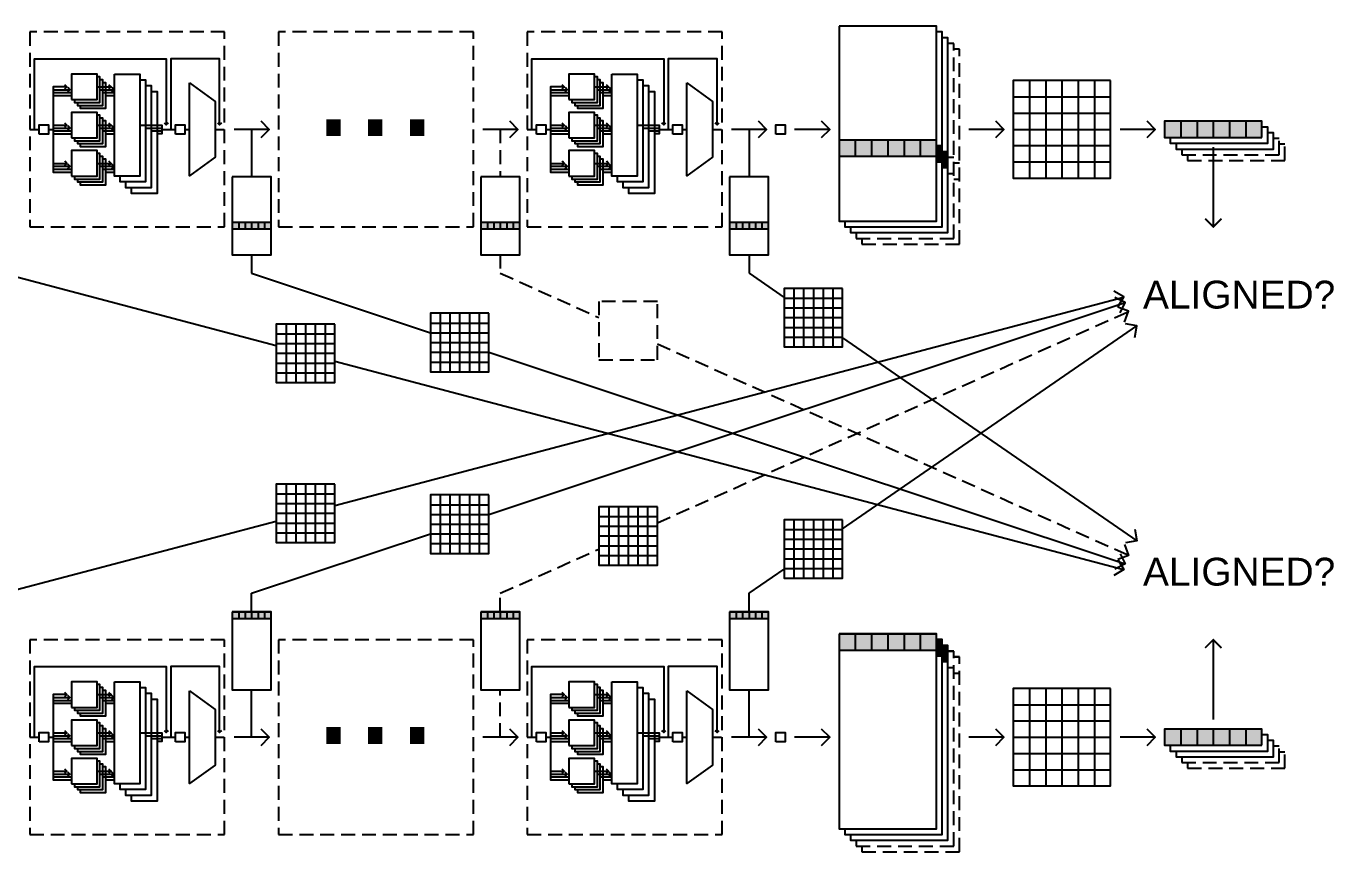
# Model space of a CAD drawing. Header units: inches. Extents: x 50 to 815, y -47 to 438.
# Drawn here: x 294.5 to 435.5, y 191.2 to 280.2 of the extents above; entities that cross this region are included whole.
import ezdxf

# ---------------------------------------------------------------- set-up
doc = ezdxf.new("R2010")
doc.units = ezdxf.units.IN
doc.header["$MEASUREMENT"] = 0
doc.linetypes.add('DASHED', pattern=[0.75, 0.5, -0.25])
for name, color, linetype in [('general_borders', 7, 'Continuous'), ('image_borders', 24, 'Continuous'), ('image_fill', 21, 'Continuous'), ('text', 252, 'Continuous'), ('text_borders', 204, 'Continuous'), ('text_fill', 211, 'Continuous')]:
    doc.layers.add(name, color=color, linetype=linetype)
doc.styles.get("Standard").update_dxf_attribs({"font": 'arial.ttf'})

msp = doc.modelspace()

# ---------------------------------------------------------------- hatches: boundary and pattern name
at = {"layer": 'image_fill', "transparency": 33554483}
h = msp.add_hatch(color=256, dxfattribs=at)
h.dxf.hatch_style = 1
h.paths.add_polyline_path([(317.42, 217.08), (316.72, 217.08), (316.72, 216.38), (317.42, 216.38)])
h.paths.add_polyline_path([(318.12, 217.08), (317.42, 217.08), (317.42, 216.38), (318.12, 216.38)])
h.paths.add_polyline_path([(318.82, 217.08), (318.12, 217.08), (318.12, 216.38), (318.82, 216.38)])
h.paths.add_polyline_path([(319.52, 217.08), (318.82, 217.08), (318.82, 216.38), (319.52, 216.38)])
h.paths.add_polyline_path([(320.22, 217.08), (319.52, 217.08), (319.52, 216.38), (320.22, 216.38)])
h.paths.add_polyline_path([(320.92, 217.08), (320.22, 217.08), (320.22, 216.38), (320.92, 216.38)])
h = msp.add_hatch(color=256, dxfattribs=at)
h.dxf.hatch_style = 1
h.paths.add_polyline_path([(344.23, 217.08), (343.53, 217.08), (343.53, 216.38), (344.23, 216.38)])
h.paths.add_polyline_path([(344.93, 217.08), (344.23, 217.08), (344.23, 216.38), (344.93, 216.38)])
h.paths.add_polyline_path([(345.63, 217.08), (344.93, 217.08), (344.93, 216.38), (345.63, 216.38)])
h.paths.add_polyline_path([(346.33, 217.08), (345.63, 217.08), (345.63, 216.38), (346.33, 216.38)])
h.paths.add_polyline_path([(347.03, 217.08), (346.33, 217.08), (346.33, 216.38), (347.03, 216.38)])
h.paths.add_polyline_path([(347.73, 217.08), (347.03, 217.08), (347.03, 216.38), (347.73, 216.38)])
h = msp.add_hatch(color=256, dxfattribs=at)
h.dxf.hatch_style = 1
h.paths.add_polyline_path([(371.04, 217.08), (370.34, 217.08), (370.34, 216.38), (371.04, 216.38)])
h.paths.add_polyline_path([(371.74, 217.08), (371.04, 217.08), (371.04, 216.38), (371.74, 216.38)])
h.paths.add_polyline_path([(372.44, 217.08), (371.74, 217.08), (371.74, 216.38), (372.44, 216.38)])
h.paths.add_polyline_path([(373.14, 217.08), (372.44, 217.08), (372.44, 216.38), (373.14, 216.38)])
h.paths.add_polyline_path([(373.84, 217.08), (373.14, 217.08), (373.14, 216.38), (373.84, 216.38)])
h.paths.add_polyline_path([(374.54, 217.08), (373.84, 217.08), (373.84, 216.38), (374.54, 216.38)])
h = msp.add_hatch(color=256, dxfattribs=at)
h.dxf.hatch_style = 1
h.paths.add_polyline_path([(383.9, 214.71), (382.15, 214.71), (382.15, 212.96), (383.9, 212.96)])
h.paths.add_polyline_path([(385.65, 214.71), (383.9, 214.71), (383.9, 212.96), (385.65, 212.96)])
h.paths.add_polyline_path([(387.4, 214.71), (385.65, 214.71), (385.65, 212.96), (387.4, 212.96)])
h.paths.add_polyline_path([(389.15, 214.71), (387.4, 214.71), (387.4, 212.96), (389.15, 212.96)])
h.paths.add_polyline_path([(390.9, 214.71), (389.15, 214.71), (389.15, 212.96), (390.9, 212.96)])
h.paths.add_polyline_path([(392.65, 214.71), (390.9, 214.71), (390.9, 212.96), (392.65, 212.96)])
h = msp.add_hatch(color=256, dxfattribs=at)
h.dxf.hatch_style = 1
h.paths.add_polyline_path([(393.27, 214.09), (392.65, 214.09), (392.65, 212.34), (393.27, 212.34)])
h = msp.add_hatch(color=256, dxfattribs=at)
h.dxf.hatch_style = 1
h.paths.add_polyline_path([(393.89, 213.47), (393.27, 213.47), (393.27, 211.72), (393.89, 211.72)])
h = msp.add_hatch(color=256, dxfattribs=at)
h.dxf.hatch_style = 1
h.paths.add_polyline_path([(418.99, 204.46), (417.24, 204.46), (417.24, 202.71), (418.99, 202.71)])
h.paths.add_polyline_path([(420.74, 204.46), (418.99, 204.46), (418.99, 202.71), (420.74, 202.71)])
h.paths.add_polyline_path([(422.49, 204.46), (420.74, 204.46), (420.74, 202.71), (422.49, 202.71)])
h.paths.add_polyline_path([(424.24, 204.46), (422.49, 204.46), (422.49, 202.71), (424.24, 202.71)])
h.paths.add_polyline_path([(425.99, 204.46), (424.24, 204.46), (424.24, 202.71), (425.99, 202.71)])
h.paths.add_polyline_path([(427.74, 204.46), (425.99, 204.46), (425.99, 202.71), (427.74, 202.71)])
at = {"layer": 'text_fill', "transparency": 33554483}
h = msp.add_hatch(color=256, dxfattribs=at)
h.dxf.hatch_style = 1
h.paths.add_polyline_path([(418.99, 269.93), (417.24, 269.93), (417.24, 268.18), (418.99, 268.18)])
h.paths.add_polyline_path([(420.74, 269.93), (418.99, 269.93), (418.99, 268.18), (420.74, 268.18)])
h.paths.add_polyline_path([(422.49, 269.93), (420.74, 269.93), (420.74, 268.18), (422.49, 268.18)])
h.paths.add_polyline_path([(424.24, 269.93), (422.49, 269.93), (422.49, 268.18), (424.24, 268.18)])
h.paths.add_polyline_path([(425.99, 269.93), (424.24, 269.93), (424.24, 268.18), (425.99, 268.18)])
h.paths.add_polyline_path([(427.74, 269.93), (425.99, 269.93), (425.99, 268.18), (427.74, 268.18)])
h = msp.add_hatch(color=256, dxfattribs=at)
h.dxf.hatch_style = 1
h.paths.add_polyline_path([(383.9, 267.93), (382.15, 267.93), (382.15, 266.18), (383.9, 266.18)])
h.paths.add_polyline_path([(385.65, 267.93), (383.9, 267.93), (383.9, 266.18), (385.65, 266.18)])
h.paths.add_polyline_path([(387.4, 267.93), (385.65, 267.93), (385.65, 266.18), (387.4, 266.18)])
h.paths.add_polyline_path([(389.15, 267.93), (387.4, 267.93), (387.4, 266.18), (389.15, 266.18)])
h.paths.add_polyline_path([(390.9, 267.93), (389.15, 267.93), (389.15, 266.18), (390.9, 266.18)])
h.paths.add_polyline_path([(392.65, 267.93), (390.9, 267.93), (390.9, 266.18), (392.65, 266.18)])
h = msp.add_hatch(color=256, dxfattribs=at)
h.dxf.hatch_style = 1
h.paths.add_polyline_path([(393.27, 267.31), (392.65, 267.31), (392.65, 265.56), (393.27, 265.56)])
h = msp.add_hatch(color=256, dxfattribs=at)
h.dxf.hatch_style = 1
h.paths.add_polyline_path([(393.89, 266.69), (393.27, 266.69), (393.27, 264.94), (393.89, 264.94)])
h = msp.add_hatch(color=256, dxfattribs=at)
h.dxf.hatch_style = 1
h.paths.add_polyline_path([(317.42, 259.06), (316.72, 259.06), (316.72, 258.36), (317.42, 258.36)])
h.paths.add_polyline_path([(318.12, 259.06), (317.42, 259.06), (317.42, 258.36), (318.12, 258.36)])
h.paths.add_polyline_path([(318.82, 259.06), (318.12, 259.06), (318.12, 258.36), (318.82, 258.36)])
h.paths.add_polyline_path([(319.52, 259.06), (318.82, 259.06), (318.82, 258.36), (319.52, 258.36)])
h.paths.add_polyline_path([(320.22, 259.06), (319.52, 259.06), (319.52, 258.36), (320.22, 258.36)])
h.paths.add_polyline_path([(320.92, 259.06), (320.22, 259.06), (320.22, 258.36), (320.92, 258.36)])
h = msp.add_hatch(color=256, dxfattribs=at)
h.dxf.hatch_style = 1
h.paths.add_polyline_path([(344.23, 259.06), (343.53, 259.06), (343.53, 258.36), (344.23, 258.36)])
h.paths.add_polyline_path([(344.93, 259.06), (344.23, 259.06), (344.23, 258.36), (344.93, 258.36)])
h.paths.add_polyline_path([(345.63, 259.06), (344.93, 259.06), (344.93, 258.36), (345.63, 258.36)])
h.paths.add_polyline_path([(346.33, 259.06), (345.63, 259.06), (345.63, 258.36), (346.33, 258.36)])
h.paths.add_polyline_path([(347.03, 259.06), (346.33, 259.06), (346.33, 258.36), (347.03, 258.36)])
h.paths.add_polyline_path([(347.73, 259.06), (347.03, 259.06), (347.03, 258.36), (347.73, 258.36)])
h = msp.add_hatch(color=256, dxfattribs=at)
h.dxf.hatch_style = 1
h.paths.add_polyline_path([(371.04, 259.06), (370.34, 259.06), (370.34, 258.36), (371.04, 258.36)])
h.paths.add_polyline_path([(371.74, 259.06), (371.04, 259.06), (371.04, 258.36), (371.74, 258.36)])
h.paths.add_polyline_path([(372.44, 259.06), (371.74, 259.06), (371.74, 258.36), (372.44, 258.36)])
h.paths.add_polyline_path([(373.14, 259.06), (372.44, 259.06), (372.44, 258.36), (373.14, 258.36)])
h.paths.add_polyline_path([(373.84, 259.06), (373.14, 259.06), (373.14, 258.36), (373.84, 258.36)])
h.paths.add_polyline_path([(374.54, 259.06), (373.84, 259.06), (373.84, 258.36), (374.54, 258.36)])

# ---------------------------------------------------------------- linework, layer by layer
at = {"layer": 'general_borders'}
for points in [[(319.84, 268.17), (320.72, 269.06), (319.84, 269.94)], [(346.65, 268.17), (347.53, 269.06), (346.65, 269.94)], [(373.46, 268.17), (374.34, 269.06), (373.46, 269.94)], [(380.27, 268.17), (381.15, 269.06), (380.27, 269.94)], [(399.05, 268.17), (399.93, 269.06), (399.05, 269.94)], [(415.36, 268.17), (416.24, 269.06), (415.36, 269.94)], [(320.72, 269.06), (316.92, 269.06)], [(347.53, 269.06), (343.73, 269.06)], [(374.34, 269.06), (370.54, 269.06)], [(381.15, 269.06), (377.35, 269.06)], [(399.93, 269.06), (396.13, 269.06)], [(416.24, 269.06), (412.44, 269.06)], [(319.84, 202.7), (320.72, 203.58), (319.84, 204.46)], [(346.65, 202.7), (347.53, 203.58), (346.65, 204.46)], [(373.46, 202.7), (374.34, 203.58), (373.46, 204.46)], [(380.27, 202.7), (381.15, 203.58), (380.27, 204.46)], [(399.05, 202.7), (399.93, 203.58), (399.05, 204.46)], [(415.36, 202.7), (416.24, 203.58), (415.36, 204.46)], [(320.72, 203.58), (316.92, 203.58)], [(347.53, 203.58), (343.73, 203.58)], [(374.34, 203.58), (370.54, 203.58)], [(381.15, 203.58), (377.35, 203.58)], [(399.93, 203.58), (396.13, 203.58)], [(416.24, 203.58), (412.44, 203.58)]]:
    msp.add_lwpolyline(points, dxfattribs=at)
at = {"layer": 'image_borders', "ltscale": 3}
for points in [[(327.78, 228.53), (412.83, 251)], [(412.21, 249.93), (412.84, 251.01), (411.76, 251.64)], [(412.45, 249.28), (413, 250.4), (411.89, 250.96)], [(344.39, 227.58), (413, 250.4)], [(412.93, 248.29), (413.37, 249.46), (412.2, 249.91)], [(382.53, 226.03), (414.26, 247.88)], [(414.03, 246.65), (414.26, 247.88), (413.03, 248.11)], [(292.01, 219.08), (321.48, 226.87)], [(318.82, 219.08), (338.09, 225.49)], [(372.44, 219.08), (376.23, 221.69)], [(318.82, 217.08), (318.82, 219.08)], [(372.44, 217.08), (372.44, 219.08)], [(316.72, 217.08), (320.92, 217.08)], [(316.72, 216.38), (320.92, 216.38)], [(343.53, 217.08), (347.73, 217.08)], [(343.53, 216.38), (347.73, 216.38)], [(370.34, 217.08), (374.54, 217.08)], [(370.34, 216.38), (374.54, 216.38)], [(382.15, 214.71), (392.65, 214.71)], [(382.15, 212.96), (392.65, 212.96)], [(382.77, 193.71), (382.77, 193.09), (393.27, 193.09), (393.27, 214.09), (392.65, 214.09)], [(383.39, 193.09), (383.39, 192.47), (393.89, 192.47), (393.89, 213.47), (393.27, 213.47)], [(392.65, 214.09), (393.27, 214.09)], [(393.27, 213.47), (393.89, 213.47)], [(392.65, 212.34), (393.27, 212.34)], [(393.27, 211.72), (393.89, 211.72)], [(393.89, 212.85), (394.51, 212.85)], [(394.51, 212.23), (395.12, 212.23)], [(295.41, 203.58), (295.41, 211.2), (308.62, 211.2), (309.62, 211.2), (309.62, 204.08)], [(315.37, 204.08), (315.37, 211.2), (310.12, 211.2), (310.12, 203.58)], [(349.03, 203.58), (349.03, 211.2), (362.24, 211.2), (363.24, 211.2), (363.24, 204.08)], [(368.99, 204.08), (368.99, 211.2), (363.74, 211.2), (363.74, 203.58)], [(393.89, 211.1), (394.51, 211.1)], [(394.51, 210.48), (395.12, 210.48)], [(299.72, 206.79), (299.72, 206.49), (302.47, 206.49), (302.47, 209.24), (302.16, 209.24)], [(300.03, 206.49), (300.03, 206.18), (302.78, 206.18), (302.78, 208.93), (302.47, 208.93)], [(306.77, 208.93), (307.38, 208.93), (307.38, 197.93), (304.63, 197.93), (304.63, 198.54)], [(318.82, 203.58), (318.82, 208.68)], [(353.34, 206.79), (353.34, 206.49), (356.09, 206.49), (356.09, 209.24), (355.78, 209.24)], [(353.65, 206.49), (353.65, 206.18), (356.4, 206.18), (356.4, 208.93), (356.09, 208.93)], [(360.39, 208.93), (361, 208.93), (361, 197.93), (358.25, 197.93), (358.25, 198.54)], [(372.44, 203.58), (372.44, 208.68)], [(298.91, 208.17), (297.41, 208.17), (297.41, 198.99), (299.41, 198.99)], [(297.41, 207.86), (299.22, 207.86)], [(297.41, 207.55), (299.41, 207.55)], [(298.69, 207.95), (298.91, 208.17), (298.69, 208.39)], [(299, 207.64), (299.22, 207.86), (299, 208.08)], [(300.34, 206.18), (300.34, 205.87), (303.09, 205.87), (303.09, 208.62), (302.78, 208.62)], [(302.16, 208.17), (303.66, 208.17)], [(302.47, 207.86), (303.97, 207.86)], [(302.78, 207.55), (304.02, 207.55)], [(303.44, 207.95), (303.66, 208.17), (303.44, 208.39)], [(303.75, 207.64), (303.97, 207.86), (303.75, 208.08)], [(307.38, 208.31), (308, 208.31), (308, 197.31), (305.25, 197.31), (305.25, 197.93)], [(308, 207.69), (308.62, 207.69), (308.62, 196.69), (305.87, 196.69), (305.87, 197.31)], [(352.53, 208.17), (351.03, 208.17), (351.03, 198.99), (353.03, 198.99)], [(351.03, 207.86), (352.84, 207.86)], [(351.03, 207.55), (353.03, 207.55)], [(352.31, 207.95), (352.53, 208.17), (352.31, 208.39)], [(352.62, 207.64), (352.84, 207.86), (352.62, 208.08)], [(353.96, 206.18), (353.96, 205.87), (356.71, 205.87), (356.71, 208.62), (356.4, 208.62)], [(355.78, 208.17), (357.28, 208.17)], [(356.09, 207.86), (357.59, 207.86)], [(356.4, 207.55), (357.64, 207.55)], [(357.06, 207.95), (357.28, 208.17), (357.06, 208.39)], [(357.37, 207.64), (357.59, 207.86), (357.37, 208.08)], [(361, 208.31), (361.62, 208.31), (361.62, 197.31), (358.87, 197.31), (358.87, 197.93)], [(361.62, 207.69), (362.24, 207.69), (362.24, 196.69), (359.49, 196.69), (359.49, 197.31)], [(297.41, 207.24), (299.41, 207.24)], [(303.09, 207.24), (304.02, 207.24)], [(351.03, 207.24), (353.03, 207.24)], [(356.71, 207.24), (357.64, 207.24)], [(299.72, 202.67), (299.72, 202.36), (302.47, 202.36), (302.47, 205.11), (302.16, 205.11)], [(300.03, 202.36), (300.03, 202.05), (302.78, 202.05), (302.78, 204.8), (302.47, 204.8)], [(300.34, 202.05), (300.34, 201.74), (303.09, 201.74), (303.09, 204.49), (302.78, 204.49)], [(353.34, 202.67), (353.34, 202.36), (356.09, 202.36), (356.09, 205.11), (355.78, 205.11)], [(353.65, 202.36), (353.65, 202.05), (356.4, 202.05), (356.4, 204.8), (356.09, 204.8)], [(353.96, 202.05), (353.96, 201.74), (356.71, 201.74), (356.71, 204.49), (356.4, 204.49)], [(294.91, 203.58), (295.91, 203.58)], [(296.91, 203.58), (297.41, 203.58)], [(297.41, 204.04), (298.91, 204.04)], [(297.41, 203.74), (299.22, 203.74)], [(297.41, 203.43), (299.41, 203.43)], [(297.41, 203.12), (299.41, 203.12)], [(298.69, 203.82), (298.91, 204.04), (298.69, 204.27)], [(299, 203.51), (299.22, 203.74), (299, 203.96)], [(302.16, 204.04), (303.66, 204.04)], [(302.47, 203.74), (303.97, 203.74)], [(302.78, 203.43), (304.02, 203.43)], [(303.09, 203.12), (304.02, 203.12)], [(303.44, 203.82), (303.66, 204.04), (303.44, 204.27)], [(303.75, 203.51), (303.97, 203.74), (303.75, 203.96)], [(306.77, 204.04), (309.12, 204.04), (309.12, 203.12), (308.62, 203.12)], [(307.38, 203.74), (309.12, 203.74)], [(308, 203.43), (309.12, 203.43)], [(309.12, 203.58), (310.62, 203.58)], [(309.4, 204.3), (309.62, 204.08), (309.84, 204.3)], [(314.87, 203.58), (315.87, 203.58)], [(315.15, 204.3), (315.37, 204.08), (315.59, 204.3)], [(348.53, 203.58), (349.53, 203.58)], [(350.53, 203.58), (351.03, 203.58)], [(351.03, 204.04), (352.53, 204.04)], [(351.03, 203.74), (352.84, 203.74)], [(351.03, 203.43), (353.03, 203.43)], [(351.03, 203.12), (353.03, 203.12)], [(352.31, 203.82), (352.53, 204.04), (352.31, 204.27)], [(352.62, 203.51), (352.84, 203.74), (352.62, 203.96)], [(355.78, 204.04), (357.28, 204.04)], [(356.09, 203.74), (357.59, 203.74)], [(356.4, 203.43), (357.64, 203.43)], [(356.71, 203.12), (357.64, 203.12)], [(357.06, 203.82), (357.28, 204.04), (357.06, 204.27)], [(357.37, 203.51), (357.59, 203.74), (357.37, 203.96)], [(360.39, 204.04), (362.74, 204.04), (362.74, 203.12), (362.24, 203.12)], [(361, 203.74), (362.74, 203.74)], [(361.62, 203.43), (362.74, 203.43)], [(362.74, 203.58), (364.24, 203.58)], [(363.02, 204.3), (363.24, 204.08), (363.46, 204.3)], [(368.49, 203.58), (369.49, 203.58)], [(368.77, 204.3), (368.99, 204.08), (369.21, 204.3)], [(417.86, 202.71), (417.86, 202.09), (428.36, 202.09), (428.36, 203.84), (427.74, 203.84)], [(418.48, 202.09), (418.48, 201.47), (428.98, 201.47), (428.98, 203.22), (428.36, 203.22)], [(299.72, 198.54), (299.72, 198.24), (302.47, 198.24), (302.47, 200.99), (302.16, 200.99)], [(300.03, 198.24), (300.03, 197.93), (302.78, 197.93), (302.78, 200.68), (302.47, 200.68)], [(300.34, 197.93), (300.34, 197.62), (303.09, 197.62), (303.09, 200.37), (302.78, 200.37)], [(353.34, 198.54), (353.34, 198.24), (356.09, 198.24), (356.09, 200.99), (355.78, 200.99)], [(353.65, 198.24), (353.65, 197.93), (356.4, 197.93), (356.4, 200.68), (356.09, 200.68)], [(353.96, 197.93), (353.96, 197.62), (356.71, 197.62), (356.71, 200.37), (356.4, 200.37)], [(297.41, 199.92), (298.91, 199.92)], [(297.41, 199.61), (299.22, 199.61)], [(297.41, 199.3), (299.41, 199.3)], [(298.69, 199.7), (298.91, 199.92), (298.69, 200.14)], [(299, 199.39), (299.22, 199.61), (299, 199.83)], [(302.16, 199.92), (303.66, 199.92)], [(302.47, 199.61), (303.97, 199.61)], [(302.78, 199.3), (304.02, 199.3)], [(303.09, 198.99), (304.02, 198.99)], [(303.44, 199.7), (303.66, 199.92), (303.44, 200.14)], [(303.75, 199.39), (303.97, 199.61), (303.75, 199.83)], [(351.03, 199.92), (352.53, 199.92)], [(351.03, 199.61), (352.84, 199.61)], [(351.03, 199.3), (353.03, 199.3)], [(352.31, 199.7), (352.53, 199.92), (352.31, 200.14)], [(352.62, 199.39), (352.84, 199.61), (352.62, 199.83)], [(355.78, 199.92), (357.28, 199.92)], [(356.09, 199.61), (357.59, 199.61)], [(356.4, 199.3), (357.64, 199.3)], [(356.71, 198.99), (357.64, 198.99)], [(357.06, 199.7), (357.28, 199.92), (357.06, 200.14)], [(357.37, 199.39), (357.59, 199.61), (357.37, 199.83)]]:
    msp.add_lwpolyline(points, dxfattribs=at)
at = {"layer": 'image_borders', "linetype": 'DASHED', "ltscale": 3}
for points in [[(362.56, 226.67), (413.37, 249.46)], [(345.63, 219.08), (356.26, 223.85)], [(345.63, 217.08), (345.63, 219.08)], [(384.01, 192.47), (384.01, 191.85), (394.51, 191.85), (394.51, 212.85), (393.89, 212.85)], [(384.62, 191.85), (384.62, 191.23), (395.12, 191.23), (395.12, 212.23), (394.51, 212.23)], [(345.63, 203.58), (345.63, 208.68)], [(419.1, 201.47), (419.1, 200.85), (429.6, 200.85), (429.6, 202.6), (428.98, 202.6)], [(419.72, 200.85), (419.72, 200.23), (430.22, 200.23), (430.22, 201.98), (429.6, 201.98)]]:
    msp.add_lwpolyline(points, dxfattribs=at)
at = {"layer": 'image_borders', "color": 7, "ltscale": 3}
for points in [[(327.78, 230.85), (321.48, 230.85), (321.48, 224.55), (327.78, 224.55)], [(344.39, 229.68), (338.09, 229.68), (338.09, 223.38), (344.39, 223.38)], [(362.56, 228.41), (356.26, 228.41), (356.26, 222.11), (362.56, 222.11)], [(382.53, 227.01), (376.23, 227.01), (376.23, 220.71), (382.53, 220.71)]]:
    msp.add_lwpolyline(points, close=True, dxfattribs=at)
at = {"layer": 'image_borders', "ltscale": 3}
for points in [[(316.72, 217.08), (316.72, 208.68), (320.92, 208.68), (320.92, 217.08)], [(343.53, 217.08), (343.53, 208.68), (347.73, 208.68), (347.73, 217.08)], [(370.34, 217.08), (370.34, 208.68), (374.54, 208.68), (374.54, 217.08)], [(382.15, 214.71), (382.15, 193.71), (392.65, 193.71), (392.65, 214.71)], [(299.41, 206.79), (302.16, 206.79), (302.16, 209.54), (299.41, 209.54)], [(304.02, 209.54), (306.77, 209.54), (306.77, 198.54), (304.02, 198.54)], [(353.03, 206.79), (355.78, 206.79), (355.78, 209.54), (353.03, 209.54)], [(357.64, 209.54), (360.39, 209.54), (360.39, 198.54), (357.64, 198.54)], [(411.43, 208.83), (400.93, 208.83), (400.93, 198.33), (411.43, 198.33)], [(312.12, 208.58), (314.87, 206.58), (314.87, 200.58), (312.12, 198.58)], [(365.74, 208.58), (368.49, 206.58), (368.49, 200.58), (365.74, 198.58)], [(299.41, 202.67), (302.16, 202.67), (302.16, 205.42), (299.41, 205.42)], [(353.03, 202.67), (355.78, 202.67), (355.78, 205.42), (353.03, 205.42)], [(427.74, 202.71), (427.74, 204.46), (417.24, 204.46), (417.24, 202.71)], [(295.91, 203.08), (295.91, 204.08), (296.91, 204.08), (296.91, 203.08)], [(310.62, 203.08), (310.62, 204.08), (311.62, 204.08), (311.62, 203.08)], [(349.53, 203.08), (349.53, 204.08), (350.53, 204.08), (350.53, 203.08)], [(364.24, 203.08), (364.24, 204.08), (365.24, 204.08), (365.24, 203.08)], [(375.34, 203.08), (375.34, 204.08), (376.34, 204.08), (376.34, 203.08)], [(299.41, 198.54), (302.16, 198.54), (302.16, 201.29), (299.41, 201.29)], [(353.03, 198.54), (355.78, 198.54), (355.78, 201.29), (353.03, 201.29)]]:
    msp.add_lwpolyline(points, close=True, dxfattribs=at)
at = {"layer": 'image_borders', "linetype": 'DASHED', "ltscale": 3}
for points in [[(294.91, 214.08), (294.91, 193.08), (315.91, 193.08), (315.91, 214.08)], [(321.72, 214.08), (321.72, 193.08), (342.72, 193.08), (342.72, 214.08)], [(348.53, 214.08), (348.53, 193.08), (369.53, 193.08), (369.53, 214.08)]]:
    msp.add_lwpolyline(points, close=True, dxfattribs=at)
at = {"layer": 'image_borders', "ltscale": 3, "const_width": 0.2}
for points in [[(421.61, 213.2), (422.49, 214.08), (423.38, 213.2)], [(422.49, 205.46), (422.49, 214.08)]]:
    msp.add_lwpolyline(points, dxfattribs=at)
at = {"layer": 'image_fill', "color": 8}
for points in [[(322.53, 230.85), (322.53, 224.55)], [(323.58, 230.85), (323.58, 224.55)], [(324.63, 230.85), (324.63, 224.55)], [(325.68, 230.85), (325.68, 224.55)], [(326.73, 230.85), (326.73, 224.55)], [(321.48, 229.8), (327.78, 229.8)], [(321.48, 228.75), (327.78, 228.75)], [(338.09, 228.63), (344.39, 228.63)], [(339.14, 229.68), (339.14, 223.38)], [(340.19, 229.68), (340.19, 223.38)], [(341.24, 229.68), (341.24, 223.38)], [(342.29, 229.68), (342.29, 223.38)], [(343.34, 229.68), (343.34, 223.38)], [(357.31, 228.41), (357.31, 222.11)], [(358.36, 228.41), (358.36, 222.11)], [(359.41, 228.41), (359.41, 222.11)], [(360.46, 228.41), (360.46, 222.11)], [(361.51, 228.41), (361.51, 222.11)], [(321.48, 227.7), (327.78, 227.7)], [(338.09, 227.58), (344.39, 227.58)], [(356.26, 227.36), (362.56, 227.36)], [(377.28, 227.01), (377.28, 220.71)], [(378.33, 227.01), (378.33, 220.71)], [(379.38, 227.01), (379.38, 220.71)], [(380.43, 227.01), (380.43, 220.71)], [(381.48, 227.01), (381.48, 220.71)], [(321.48, 226.65), (327.78, 226.65)], [(321.48, 225.6), (327.78, 225.6)], [(338.09, 226.53), (344.39, 226.53)], [(356.26, 226.31), (362.56, 226.31)], [(376.23, 225.96), (382.53, 225.96)], [(338.09, 225.48), (344.39, 225.48)], [(338.09, 224.43), (344.39, 224.43)], [(356.26, 225.26), (362.56, 225.26)], [(356.26, 224.21), (362.56, 224.21)], [(376.23, 224.91), (382.53, 224.91)], [(356.26, 223.16), (362.56, 223.16)], [(376.23, 223.86), (382.53, 223.86)], [(376.23, 222.81), (382.53, 222.81)], [(376.23, 221.76), (382.53, 221.76)]]:
    msp.add_lwpolyline(points, dxfattribs=at)
at = {"layer": 'image_fill'}
for points in [[(317.42, 217.08), (317.42, 216.38)], [(318.12, 217.08), (318.12, 216.38)], [(318.82, 217.08), (318.82, 216.38)], [(319.52, 217.08), (319.52, 216.38)], [(320.22, 217.08), (320.22, 216.38)], [(344.23, 217.08), (344.23, 216.38)], [(344.93, 217.08), (344.93, 216.38)], [(345.63, 217.08), (345.63, 216.38)], [(346.33, 217.08), (346.33, 216.38)], [(347.03, 217.08), (347.03, 216.38)], [(371.04, 217.08), (371.04, 216.38)], [(371.74, 217.08), (371.74, 216.38)], [(372.44, 217.08), (372.44, 216.38)], [(373.14, 217.08), (373.14, 216.38)], [(373.84, 217.08), (373.84, 216.38)], [(383.9, 214.71), (383.9, 212.96)], [(385.65, 214.71), (385.65, 212.96)], [(387.4, 214.71), (387.4, 212.96)], [(389.15, 214.71), (389.15, 212.96)], [(390.9, 214.71), (390.9, 212.96)], [(402.68, 208.83), (402.68, 198.33)], [(404.43, 208.83), (404.43, 198.33)], [(406.18, 208.83), (406.18, 198.33)], [(407.93, 208.83), (407.93, 198.33)], [(409.68, 208.83), (409.68, 198.33)], [(400.93, 207.08), (411.43, 207.08)], [(400.93, 205.33), (411.43, 205.33)], [(418.99, 204.46), (418.99, 202.71)], [(420.74, 204.46), (420.74, 202.71)], [(422.49, 204.46), (422.49, 202.71)], [(424.24, 204.46), (424.24, 202.71)], [(425.99, 204.46), (425.99, 202.71)], [(400.93, 203.58), (411.43, 203.58)], [(400.93, 201.83), (411.43, 201.83)], [(400.93, 200.08), (411.43, 200.08)]]:
    msp.add_lwpolyline(points, dxfattribs=at)
at = {"layer": 'text'}
for points in [[(311.62, 269.06), (312.12, 269.06)], [(365.24, 269.06), (365.74, 269.06)], [(311.62, 203.58), (312.12, 203.58)], [(365.24, 203.58), (365.74, 203.58)]]:
    msp.add_lwpolyline(points, dxfattribs=at)
at = {"layer": 'text_borders', "linetype": 'DASHED', "ltscale": 3}
for points in [[(294.91, 279.56), (294.91, 258.56), (315.91, 258.56), (315.91, 279.56)], [(321.72, 279.56), (321.72, 258.56), (342.72, 258.56), (342.72, 279.56)], [(348.53, 279.56), (348.53, 258.56), (369.53, 258.56), (369.53, 279.56)]]:
    msp.add_lwpolyline(points, close=True, dxfattribs=at)
at = {"layer": 'text_borders', "ltscale": 3}
for points in [[(382.15, 280.18), (382.15, 259.18), (392.65, 259.18), (392.65, 280.18)], [(299.41, 272.27), (302.16, 272.27), (302.16, 275.02), (299.41, 275.02)], [(304.02, 275.02), (306.77, 275.02), (306.77, 264.02), (304.02, 264.02)], [(353.03, 272.27), (355.78, 272.27), (355.78, 275.02), (353.03, 275.02)], [(357.64, 275.02), (360.39, 275.02), (360.39, 264.02), (357.64, 264.02)], [(312.12, 274.06), (314.87, 272.06), (314.87, 266.06), (312.12, 264.06)], [(365.74, 274.06), (368.49, 272.06), (368.49, 266.06), (365.74, 264.06)], [(411.43, 274.31), (400.93, 274.31), (400.93, 263.81), (411.43, 263.81)], [(299.41, 268.14), (302.16, 268.14), (302.16, 270.89), (299.41, 270.89)], [(353.03, 268.14), (355.78, 268.14), (355.78, 270.89), (353.03, 270.89)], [(295.91, 268.56), (295.91, 269.56), (296.91, 269.56), (296.91, 268.56)], [(310.62, 268.56), (310.62, 269.56), (311.62, 269.56), (311.62, 268.56)], [(349.53, 268.56), (349.53, 269.56), (350.53, 269.56), (350.53, 268.56)], [(364.24, 268.56), (364.24, 269.56), (365.24, 269.56), (365.24, 268.56)], [(375.34, 268.56), (375.34, 269.56), (376.34, 269.56), (376.34, 268.56)], [(427.74, 268.18), (427.74, 269.93), (417.24, 269.93), (417.24, 268.18)], [(299.41, 264.02), (302.16, 264.02), (302.16, 266.77), (299.41, 266.77)], [(353.03, 264.02), (355.78, 264.02), (355.78, 266.77), (353.03, 266.77)], [(316.72, 263.96), (316.72, 255.56), (320.92, 255.56), (320.92, 263.96)], [(343.53, 263.96), (343.53, 255.56), (347.73, 255.56), (347.73, 263.96)], [(370.34, 263.96), (370.34, 255.56), (374.54, 255.56), (374.54, 263.96)]]:
    msp.add_lwpolyline(points, close=True, dxfattribs=at)
for points in [[(382.77, 259.18), (382.77, 258.56), (393.27, 258.56), (393.27, 279.56), (392.65, 279.56)], [(383.39, 258.56), (383.39, 257.94), (393.89, 257.94), (393.89, 278.94), (393.27, 278.94)], [(295.41, 269.06), (295.41, 276.67), (308.62, 276.67), (309.62, 276.67), (309.62, 269.56)], [(315.37, 269.56), (315.37, 276.67), (310.12, 276.67), (310.12, 269.06)], [(349.03, 269.06), (349.03, 276.67), (362.24, 276.67), (363.24, 276.67), (363.24, 269.56)], [(368.99, 269.56), (368.99, 276.67), (363.74, 276.67), (363.74, 269.06)], [(298.91, 273.64), (297.41, 273.64), (297.41, 264.47), (299.41, 264.47)], [(298.69, 273.42), (298.91, 273.64), (298.69, 273.87)], [(299, 273.11), (299.22, 273.34), (299, 273.56)], [(299.72, 272.27), (299.72, 271.96), (302.47, 271.96), (302.47, 274.71), (302.16, 274.71)], [(300.03, 271.96), (300.03, 271.65), (302.78, 271.65), (302.78, 274.4), (302.47, 274.4)], [(300.34, 271.65), (300.34, 271.34), (303.09, 271.34), (303.09, 274.09), (302.78, 274.09)], [(302.16, 273.64), (303.66, 273.64)], [(303.44, 273.42), (303.66, 273.64), (303.44, 273.87)], [(303.75, 273.11), (303.97, 273.34), (303.75, 273.56)], [(306.77, 274.4), (307.38, 274.4), (307.38, 263.4), (304.63, 263.4), (304.63, 264.02)], [(307.38, 273.78), (308, 273.78), (308, 262.78), (305.25, 262.78), (305.25, 263.4)], [(352.53, 273.64), (351.03, 273.64), (351.03, 264.47), (353.03, 264.47)], [(352.31, 273.42), (352.53, 273.64), (352.31, 273.87)], [(352.62, 273.11), (352.84, 273.34), (352.62, 273.56)], [(353.34, 272.27), (353.34, 271.96), (356.09, 271.96), (356.09, 274.71), (355.78, 274.71)], [(353.65, 271.96), (353.65, 271.65), (356.4, 271.65), (356.4, 274.4), (356.09, 274.4)], [(353.96, 271.65), (353.96, 271.34), (356.71, 271.34), (356.71, 274.09), (356.4, 274.09)], [(355.78, 273.64), (357.28, 273.64)], [(357.06, 273.42), (357.28, 273.64), (357.06, 273.87)], [(357.37, 273.11), (357.59, 273.34), (357.37, 273.56)], [(360.39, 274.4), (361, 274.4), (361, 263.4), (358.25, 263.4), (358.25, 264.02)], [(361, 273.78), (361.62, 273.78), (361.62, 262.78), (358.87, 262.78), (358.87, 263.4)], [(297.41, 273.34), (299.22, 273.34)], [(297.41, 273.03), (299.41, 273.03)], [(297.41, 272.72), (299.41, 272.72)], [(302.47, 273.34), (303.97, 273.34)], [(302.78, 273.03), (304.02, 273.03)], [(303.09, 272.72), (304.02, 272.72)], [(308, 273.16), (308.62, 273.16), (308.62, 262.16), (305.87, 262.16), (305.87, 262.78)], [(351.03, 273.34), (352.84, 273.34)], [(351.03, 273.03), (353.03, 273.03)], [(351.03, 272.72), (353.03, 272.72)], [(356.09, 273.34), (357.59, 273.34)], [(356.4, 273.03), (357.64, 273.03)], [(356.71, 272.72), (357.64, 272.72)], [(361.62, 273.16), (362.24, 273.16), (362.24, 262.16), (359.49, 262.16), (359.49, 262.78)], [(297.41, 269.52), (298.91, 269.52)], [(298.69, 269.3), (298.91, 269.52), (298.69, 269.74)], [(299, 268.99), (299.22, 269.21), (299, 269.43)], [(299.72, 268.14), (299.72, 267.84), (302.47, 267.84), (302.47, 270.59), (302.16, 270.59)], [(300.03, 267.84), (300.03, 267.53), (302.78, 267.53), (302.78, 270.28), (302.47, 270.28)], [(300.34, 267.53), (300.34, 267.22), (303.09, 267.22), (303.09, 269.97), (302.78, 269.97)], [(302.16, 269.52), (303.66, 269.52)], [(303.44, 269.3), (303.66, 269.52), (303.44, 269.74)], [(303.75, 268.99), (303.97, 269.21), (303.75, 269.43)], [(306.77, 269.52), (309.12, 269.52), (309.12, 268.59), (308.62, 268.59)], [(309.4, 269.78), (309.62, 269.56), (309.84, 269.78)], [(315.15, 269.78), (315.37, 269.56), (315.59, 269.78)], [(351.03, 269.52), (352.53, 269.52)], [(352.31, 269.3), (352.53, 269.52), (352.31, 269.74)], [(352.62, 268.99), (352.84, 269.21), (352.62, 269.43)], [(353.34, 268.14), (353.34, 267.84), (356.09, 267.84), (356.09, 270.59), (355.78, 270.59)], [(353.65, 267.84), (353.65, 267.53), (356.4, 267.53), (356.4, 270.28), (356.09, 270.28)], [(353.96, 267.53), (353.96, 267.22), (356.71, 267.22), (356.71, 269.97), (356.4, 269.97)], [(355.78, 269.52), (357.28, 269.52)], [(357.06, 269.3), (357.28, 269.52), (357.06, 269.74)], [(357.37, 268.99), (357.59, 269.21), (357.37, 269.43)], [(360.39, 269.52), (362.74, 269.52), (362.74, 268.59), (362.24, 268.59)], [(363.02, 269.78), (363.24, 269.56), (363.46, 269.78)], [(368.77, 269.78), (368.99, 269.56), (369.21, 269.78)], [(417.86, 268.18), (417.86, 267.56), (428.36, 267.56), (428.36, 269.31), (427.74, 269.31)], [(294.91, 269.06), (295.91, 269.06)], [(296.91, 269.06), (297.41, 269.06)], [(297.41, 269.21), (299.22, 269.21)], [(297.41, 268.9), (299.41, 268.9)], [(297.41, 268.59), (299.41, 268.59)], [(302.47, 269.21), (303.97, 269.21)], [(302.78, 268.9), (304.02, 268.9)], [(303.09, 268.59), (304.02, 268.59)], [(307.38, 269.21), (309.12, 269.21)], [(308, 268.9), (309.12, 268.9)], [(309.12, 269.06), (310.62, 269.06)], [(314.87, 269.06), (315.87, 269.06)], [(318.82, 269.06), (318.82, 263.96)], [(348.53, 269.06), (349.53, 269.06)], [(350.53, 269.06), (351.03, 269.06)], [(351.03, 269.21), (352.84, 269.21)], [(351.03, 268.9), (353.03, 268.9)], [(351.03, 268.59), (353.03, 268.59)], [(356.09, 269.21), (357.59, 269.21)], [(356.4, 268.9), (357.64, 268.9)], [(356.71, 268.59), (357.64, 268.59)], [(361, 269.21), (362.74, 269.21)], [(361.62, 268.9), (362.74, 268.9)], [(362.74, 269.06), (364.24, 269.06)], [(368.49, 269.06), (369.49, 269.06)], [(372.44, 269.06), (372.44, 263.96)], [(382.15, 267.93), (392.65, 267.93)], [(418.48, 267.56), (418.48, 266.94), (428.98, 266.94), (428.98, 268.69), (428.36, 268.69)], [(299.72, 264.02), (299.72, 263.71), (302.47, 263.71), (302.47, 266.46), (302.16, 266.46)], [(353.34, 264.02), (353.34, 263.71), (356.09, 263.71), (356.09, 266.46), (355.78, 266.46)], [(392.65, 267.31), (393.27, 267.31)], [(393.27, 266.69), (393.89, 266.69)], [(297.41, 265.39), (298.91, 265.39)], [(297.41, 265.09), (299.22, 265.09)], [(298.69, 265.17), (298.91, 265.39), (298.69, 265.62)], [(299, 264.86), (299.22, 265.09), (299, 265.31)], [(300.03, 263.71), (300.03, 263.4), (302.78, 263.4), (302.78, 266.15), (302.47, 266.15)], [(300.34, 263.4), (300.34, 263.09), (303.09, 263.09), (303.09, 265.84), (302.78, 265.84)], [(302.16, 265.39), (303.66, 265.39)], [(302.47, 265.09), (303.97, 265.09)], [(303.44, 265.17), (303.66, 265.39), (303.44, 265.62)], [(303.75, 264.86), (303.97, 265.09), (303.75, 265.31)], [(351.03, 265.39), (352.53, 265.39)], [(351.03, 265.09), (352.84, 265.09)], [(352.31, 265.17), (352.53, 265.39), (352.31, 265.62)], [(352.62, 264.86), (352.84, 265.09), (352.62, 265.31)], [(353.65, 263.71), (353.65, 263.4), (356.4, 263.4), (356.4, 266.15), (356.09, 266.15)], [(353.96, 263.4), (353.96, 263.09), (356.71, 263.09), (356.71, 265.84), (356.4, 265.84)], [(355.78, 265.39), (357.28, 265.39)], [(356.09, 265.09), (357.59, 265.09)], [(357.06, 265.17), (357.28, 265.39), (357.06, 265.62)], [(357.37, 264.86), (357.59, 265.09), (357.37, 265.31)], [(382.15, 266.18), (392.65, 266.18)], [(392.65, 265.56), (393.27, 265.56)], [(393.89, 266.07), (394.51, 266.07)], [(394.51, 265.46), (395.12, 265.46)], [(297.41, 264.78), (299.41, 264.78)], [(302.78, 264.78), (304.02, 264.78)], [(303.09, 264.47), (304.02, 264.47)], [(351.03, 264.78), (353.03, 264.78)], [(356.4, 264.78), (357.64, 264.78)], [(356.71, 264.47), (357.64, 264.47)], [(393.27, 264.94), (393.89, 264.94)], [(393.89, 264.32), (394.51, 264.32)], [(394.51, 263.71), (395.12, 263.71)], [(316.72, 259.06), (320.92, 259.06)], [(316.72, 258.36), (320.92, 258.36)], [(343.53, 259.06), (347.73, 259.06)], [(343.53, 258.36), (347.73, 258.36)], [(370.34, 259.06), (374.54, 259.06)], [(370.34, 258.36), (374.54, 258.36)], [(318.82, 255.56), (318.82, 253.56)], [(372.44, 255.56), (372.44, 253.56)], [(292.01, 253.56), (321.48, 245.77)], [(318.82, 253.56), (338.09, 247.15)], [(372.44, 253.56), (376.23, 250.95)], [(382.53, 246.61), (414.26, 224.75)], [(327.78, 244.1), (412.83, 221.63)], [(344.39, 245.05), (413, 222.24)], [(414.03, 225.98), (414.26, 224.75), (413.03, 224.53)], [(412.93, 224.34), (413.37, 223.17), (412.2, 222.73)], [(412.45, 223.35), (413, 222.24), (411.89, 221.68)], [(412.21, 222.71), (412.84, 221.63), (411.76, 221)]]:
    msp.add_lwpolyline(points, dxfattribs=at)
at = {"layer": 'text_borders', "linetype": 'DASHED', "ltscale": 3}
for points in [[(384.01, 257.94), (384.01, 257.32), (394.51, 257.32), (394.51, 278.32), (393.89, 278.32)], [(384.62, 257.32), (384.62, 256.71), (395.12, 256.71), (395.12, 277.71), (394.51, 277.71)], [(345.63, 269.06), (345.63, 263.96)], [(419.1, 266.94), (419.1, 266.32), (429.6, 266.32), (429.6, 268.07), (428.98, 268.07)], [(419.72, 266.32), (419.72, 265.71), (430.22, 265.71), (430.22, 267.46), (429.6, 267.46)], [(345.63, 255.56), (345.63, 253.56)], [(345.63, 253.56), (356.26, 248.79)], [(362.56, 245.96), (413.37, 223.17)]]:
    msp.add_lwpolyline(points, dxfattribs=at)
at = {"layer": 'text_borders', "ltscale": 3, "const_width": 0.2}
for points in [[(422.49, 267.18), (422.49, 258.56)], [(421.61, 259.44), (422.49, 258.56), (423.38, 259.44)]]:
    msp.add_lwpolyline(points, dxfattribs=at)
at = {"layer": 'text_borders', "color": 7, "ltscale": 3}
for points in [[(382.53, 251.93), (376.23, 251.93), (376.23, 245.63), (382.53, 245.63)], [(344.39, 249.25), (338.09, 249.25), (338.09, 242.95), (344.39, 242.95)], [(327.78, 248.09), (321.48, 248.09), (321.48, 241.79), (327.78, 241.79)]]:
    msp.add_lwpolyline(points, close=True, dxfattribs=at)
at = {"layer": 'text_borders', "color": 7, "linetype": 'DASHED', "ltscale": 3}
msp.add_lwpolyline([(362.56, 250.53), (356.26, 250.53), (356.26, 244.23), (362.56, 244.23)], close=True, dxfattribs=at)
at = {"layer": 'text_fill'}
for points in [[(402.68, 274.31), (402.68, 263.81)], [(404.43, 274.31), (404.43, 263.81)], [(406.18, 274.31), (406.18, 263.81)], [(407.93, 274.31), (407.93, 263.81)], [(409.68, 274.31), (409.68, 263.81)], [(400.93, 272.56), (411.43, 272.56)], [(400.93, 270.81), (411.43, 270.81)], [(418.99, 269.93), (418.99, 268.18)], [(420.74, 269.93), (420.74, 268.18)], [(422.49, 269.93), (422.49, 268.18)], [(424.24, 269.93), (424.24, 268.18)], [(425.99, 269.93), (425.99, 268.18)], [(383.9, 267.93), (383.9, 266.18)], [(385.65, 267.93), (385.65, 266.18)], [(387.4, 267.93), (387.4, 266.18)], [(389.15, 267.93), (389.15, 266.18)], [(390.9, 267.93), (390.9, 266.18)], [(400.93, 269.06), (411.43, 269.06)], [(400.93, 267.31), (411.43, 267.31)], [(400.93, 265.56), (411.43, 265.56)], [(317.42, 259.06), (317.42, 258.36)], [(318.12, 259.06), (318.12, 258.36)], [(318.82, 259.06), (318.82, 258.36)], [(319.52, 259.06), (319.52, 258.36)], [(320.22, 259.06), (320.22, 258.36)], [(344.23, 259.06), (344.23, 258.36)], [(344.93, 259.06), (344.93, 258.36)], [(345.63, 259.06), (345.63, 258.36)], [(346.33, 259.06), (346.33, 258.36)], [(347.03, 259.06), (347.03, 258.36)], [(371.04, 259.06), (371.04, 258.36)], [(371.74, 259.06), (371.74, 258.36)], [(372.44, 259.06), (372.44, 258.36)], [(373.14, 259.06), (373.14, 258.36)], [(373.84, 259.06), (373.84, 258.36)]]:
    msp.add_lwpolyline(points, dxfattribs=at)
at = {"layer": 'text_fill', "color": 8}
for points in [[(377.28, 251.93), (377.28, 245.63)], [(378.33, 251.93), (378.33, 245.63)], [(379.38, 251.93), (379.38, 245.63)], [(380.43, 251.93), (380.43, 245.63)], [(381.48, 251.93), (381.48, 245.63)], [(376.23, 250.88), (382.53, 250.88)], [(376.23, 249.83), (382.53, 249.83)], [(338.09, 248.2), (344.39, 248.2)], [(339.14, 249.25), (339.14, 242.95)], [(340.19, 249.25), (340.19, 242.95)], [(341.24, 249.25), (341.24, 242.95)], [(342.29, 249.25), (342.29, 242.95)], [(343.34, 249.25), (343.34, 242.95)], [(376.23, 248.78), (382.53, 248.78)], [(321.48, 247.04), (327.78, 247.04)], [(322.53, 248.09), (322.53, 241.79)], [(323.58, 248.09), (323.58, 241.79)], [(324.63, 248.09), (324.63, 241.79)], [(325.68, 248.09), (325.68, 241.79)], [(326.73, 248.09), (326.73, 241.79)], [(338.09, 247.15), (344.39, 247.15)], [(376.23, 247.73), (382.53, 247.73)], [(321.48, 245.99), (327.78, 245.99)], [(338.09, 246.1), (344.39, 246.1)], [(376.23, 246.68), (382.53, 246.68)], [(321.48, 244.94), (327.78, 244.94)], [(338.09, 245.05), (344.39, 245.05)], [(338.09, 244), (344.39, 244)], [(321.48, 243.89), (327.78, 243.89)], [(321.48, 242.84), (327.78, 242.84)]]:
    msp.add_lwpolyline(points, dxfattribs=at)

# ---------------------------------------------------------------- texts
at = {"layer": 'image_fill', "insert": (319.56, 214.48), "char_height": 11.6229, "attachment_point": 1}
msp.add_mtext_dynamic_manual_height_columns('\\A1;\\pxqc;...', width=25.1762, gutter_width=11.62, heights=[0], dxfattribs=at)
at = {"layer": 'text', "char_height": 3}
for insert, attachment_point in [((417.03, 252.76), 1), ((417.03, 219.87), 7)]:
    msp.add_mtext_dynamic_manual_height_columns('\\pxqc;ALIGNED?', width=16.5, gutter_width=1, heights=[0], dxfattribs=dict(at, insert=insert, attachment_point=attachment_point))
at = {"layer": 'text_fill', "insert": (319.56, 279.96), "char_height": 11.6229, "attachment_point": 1}
msp.add_mtext_dynamic_manual_height_columns('\\A1;\\pxqc;...', width=25.1762, gutter_width=11.62, heights=[0], dxfattribs=at)

doc.saveas('drawing.dxf')
